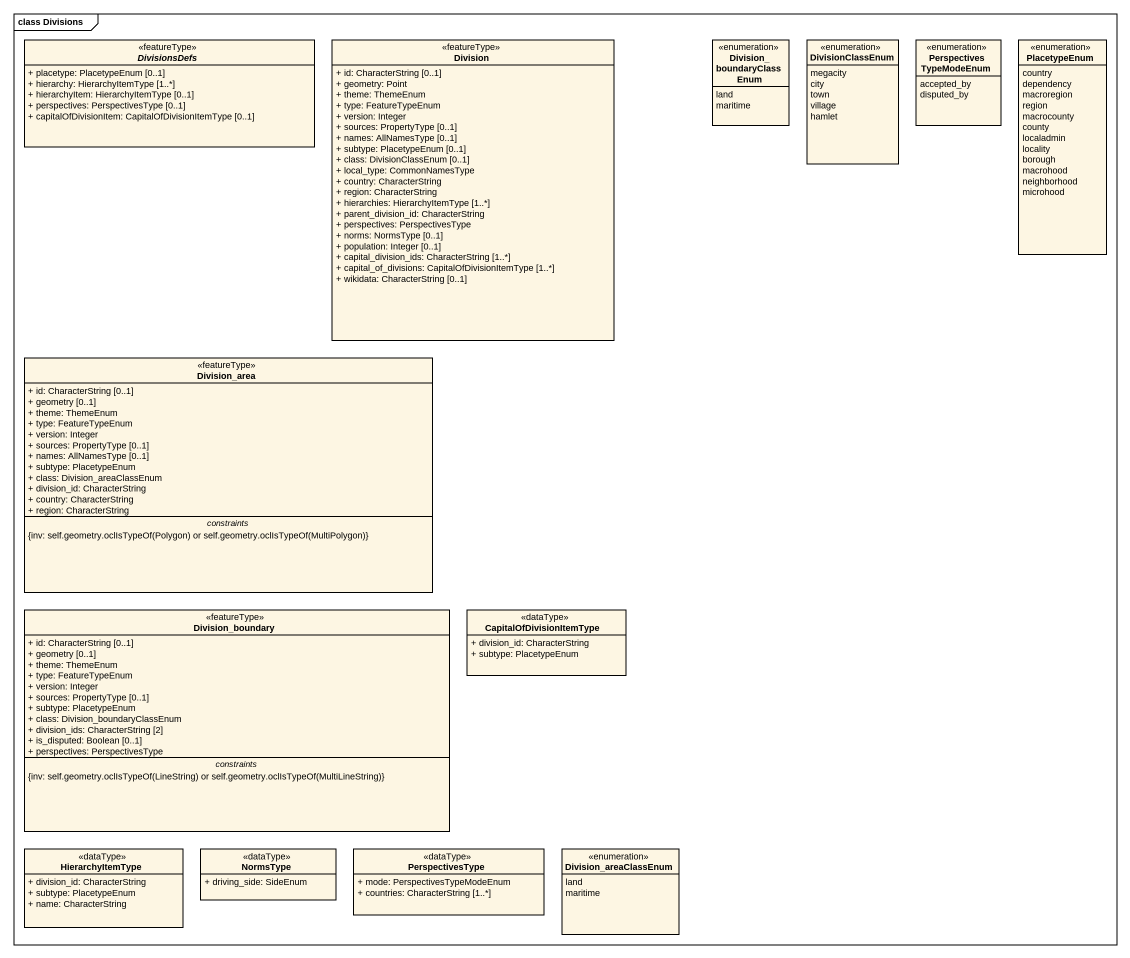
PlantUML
@startuml
mainframe class Divisions
hide circle
hide empty members
skinparam classAttributeIconSize 0
abstract class DivisionsDefs <<featureType>> {
  + placetype: PlacetypeEnum [0..1]
  + hierarchy: HierarchyItemType [1..*]
  + hierarchyItem: HierarchyItemType [0..1]
  + perspectives: PerspectivesType [0..1]
  + capitalOfDivisionItem: CapitalOfDivisionItemType [0..1]
}
class Division <<featureType>> {
  + id: CharacterString [0..1]
  + geometry: Point
  + theme: ThemeEnum
  + type: FeatureTypeEnum
  + version: Integer
  + sources: PropertyType [0..1]
  + names: AllNamesType [0..1]
  + subtype: PlacetypeEnum [0..1]
  + class: DivisionClassEnum [0..1]
  + local_type: CommonNamesType
  + country: CharacterString
  + region: CharacterString
  + hierarchies: HierarchyItemType [1..*]
  + parent_division_id: CharacterString
  + perspectives: PerspectivesType
  + norms: NormsType [0..1]
  + population: Integer [0..1]
  + capital_division_ids: CharacterString [1..*]
  + capital_of_divisions: CapitalOfDivisionItemType [1..*]
  + wikidata: CharacterString [0..1]
}
enum Division_boundaryClassEnum {
  land
  maritime
}
enum DivisionClassEnum {
  megacity
  city
  town
  village
  hamlet
}
enum PerspectivesTypeModeEnum {
  accepted_by
  disputed_by
}
enum PlacetypeEnum {
  country
  dependency
  macroregion
  region
  macrocounty
  county
  localadmin
  locality
  borough
  macrohood
  neighborhood
  microhood
}
class Division_area <<featureType>> {
  + id: CharacterString [0..1]
  + geometry [0..1]
  + theme: ThemeEnum
  + type: FeatureTypeEnum
  + version: Integer
  + sources: PropertyType [0..1]
  + names: AllNamesType [0..1]
  + subtype: PlacetypeEnum
  + class: Division_areaClassEnum
  + division_id: CharacterString
  + country: CharacterString
  + region: CharacterString
  -- constraints --
  {field} {inv: self.geometry.oclIsTypeOf(Polygon) or self.geometry.oclIsTypeOf(MultiPolygon)}
}
class Division_boundary <<featureType>> {
  + id: CharacterString [0..1]
  + geometry [0..1]
  + theme: ThemeEnum
  + type: FeatureTypeEnum
  + version: Integer
  + sources: PropertyType [0..1]
  + subtype: PlacetypeEnum
  + class: Division_boundaryClassEnum
  + division_ids: CharacterString [2]
  + is_disputed: Boolean [0..1]
  + perspectives: PerspectivesType
  -- constraints --
  {field} {inv: self.geometry.oclIsTypeOf(LineString) or self.geometry.oclIsTypeOf(MultiLineString)}
}
class CapitalOfDivisionItemType <<dataType>> {
  + division_id: CharacterString
  + subtype: PlacetypeEnum
}
class HierarchyItemType <<dataType>> {
  + division_id: CharacterString
  + subtype: PlacetypeEnum
  + name: CharacterString
}
class NormsType <<dataType>> {
  + driving_side: SideEnum
}
class PerspectivesType <<dataType>> {
  + mode: PerspectivesTypeModeEnum
  + countries: CharacterString [1..*]
}
enum Division_areaClassEnum {
  land
  maritime
}
@enduml
